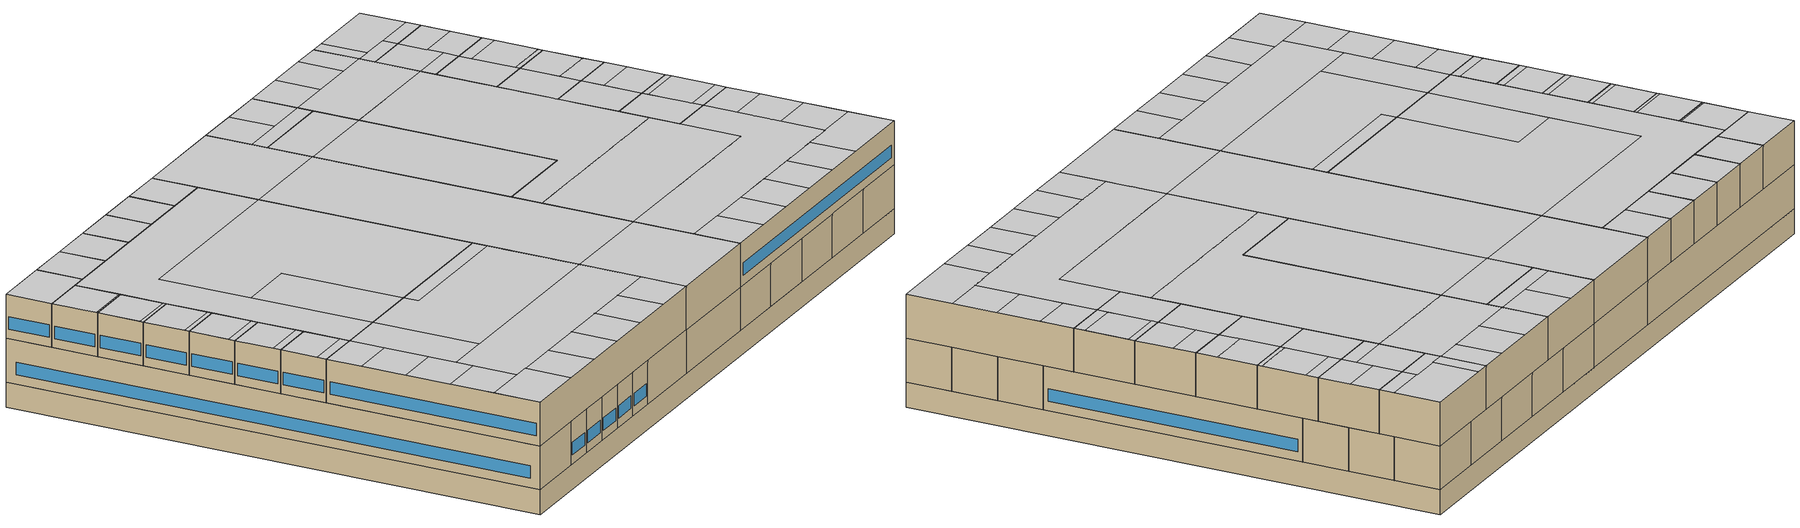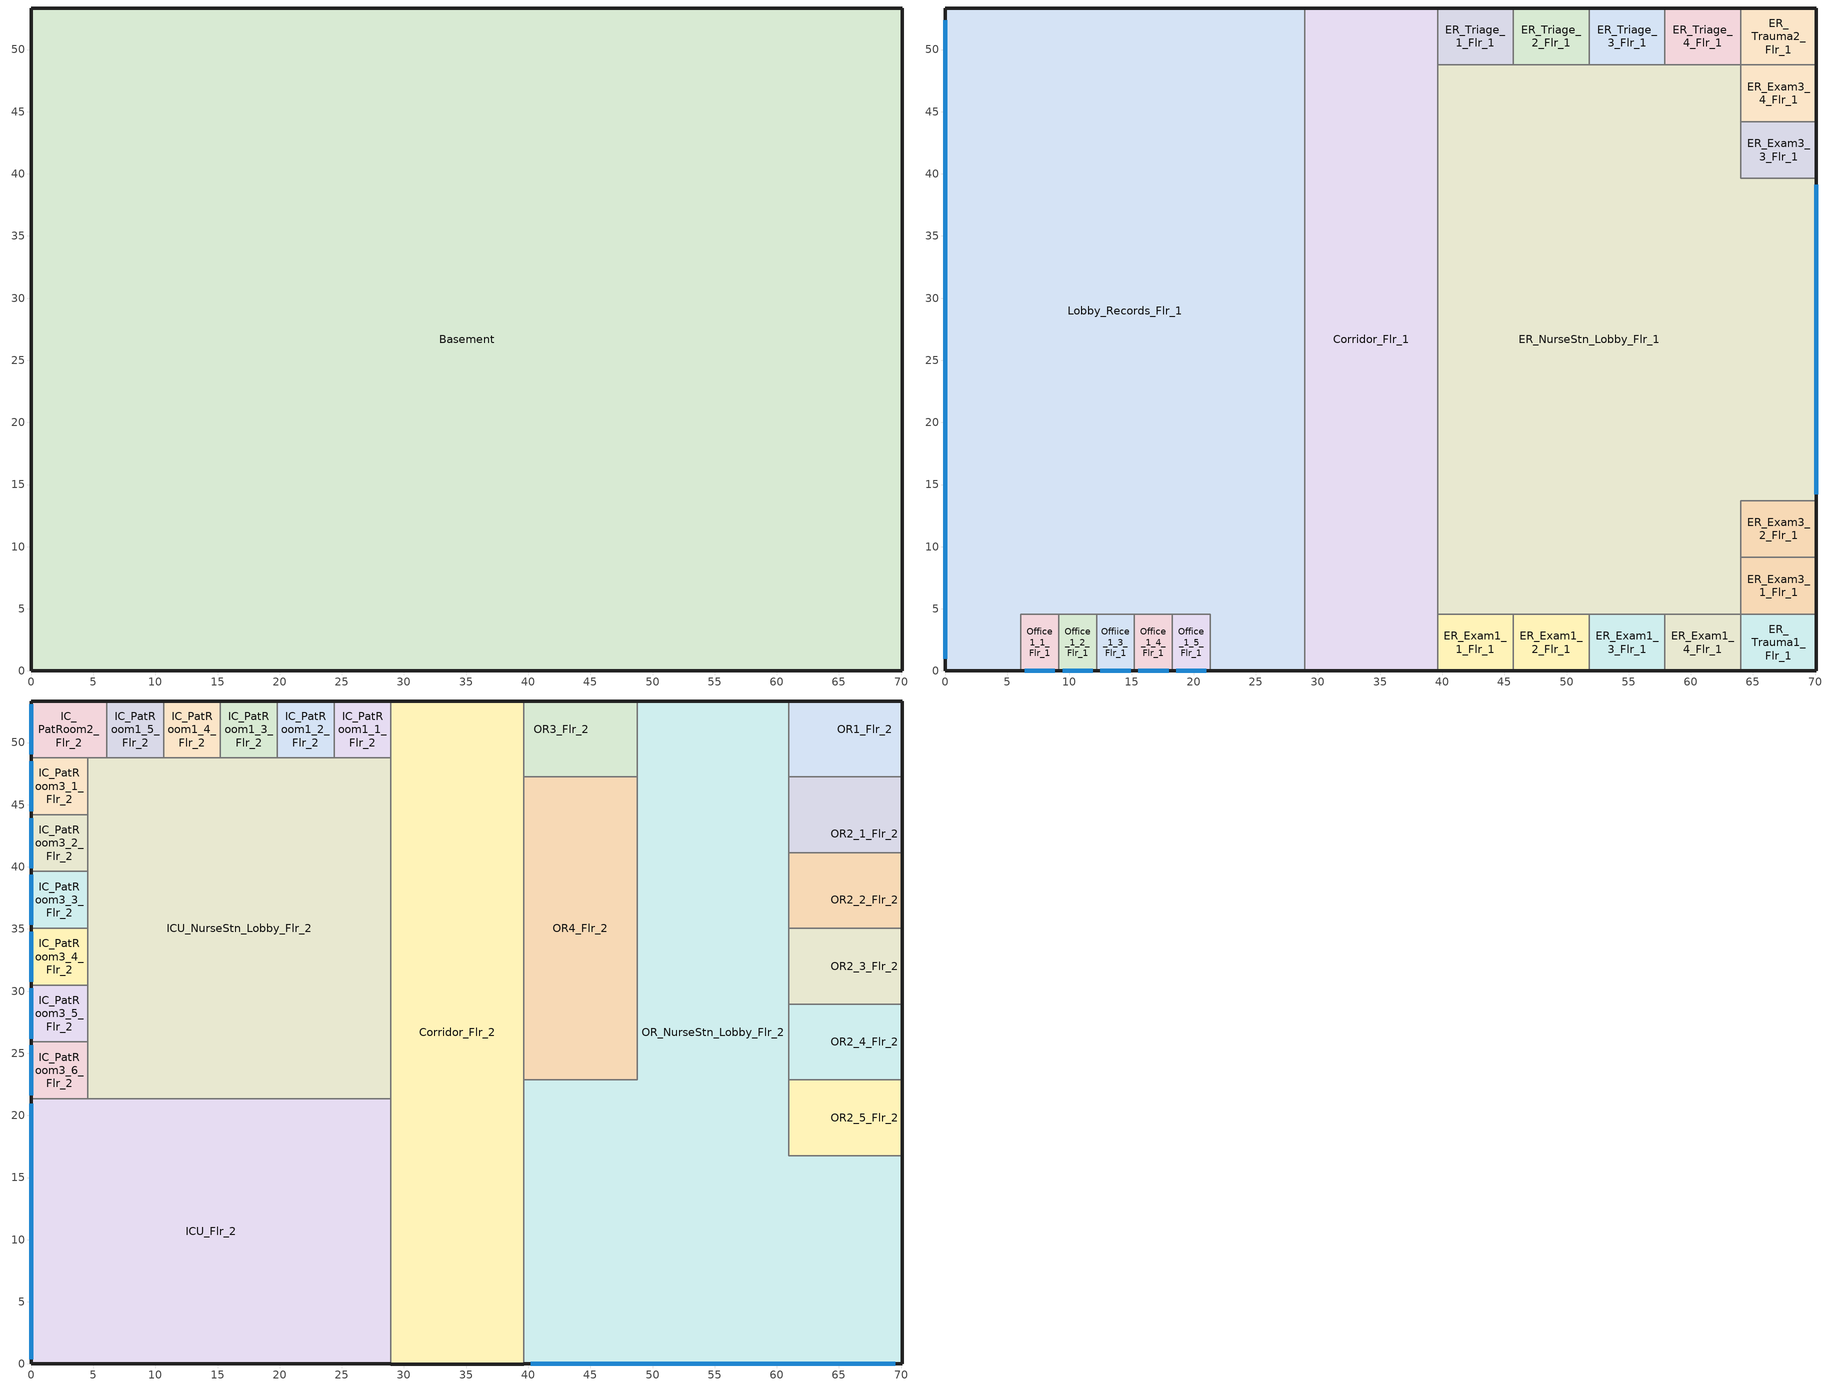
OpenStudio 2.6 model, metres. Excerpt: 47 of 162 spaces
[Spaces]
Basement
 floor othersidecoefficients: 70.1,53.34 70.1,0 0,0 0,53.34 z-2.44
 wall othersidecoefficients: 0,53.34 0,0 70.1,0 70.1,53.34 0,53.34 z-2.44:0
Lobby_Records_Flr_1
 floor to Basement: 28.96,4.57 28.96,0 21.34,0 21.34,4.57 z0; 6.1,4.57 6.1,0 0,0 0,4.57 z0; 28.96,53.34 28.96,4.57 0,4.57 0,53.34 z0
 wall outside: 28.96,53.34 0,53.34 0,0 6.1,0 / 21.34,0 28.96,0 z0:4.27
 wall to Corridor_Flr_1: 28.96,0 28.96,53.34 z0:4.27
 wall to Office_1_5_Flr_1: 18.29,4.57 21.34,4.57 21.34,0 z0:4.27
 wall to Office_1_2_Flr_1: 9.14,4.57 12.19,4.57 z0:4.27
 wall to Office1_1_Flr_1: 6.1,0 6.1,4.57 9.14,4.57 z0:4.27
 wall to Office_1_4_Flr_1: 15.24,4.57 18.29,4.57 z0:4.27
 wall to Offiice_1_3_Flr_1: 12.19,4.57 15.24,4.57 z0:4.27
 window: 0,52.34 0,1 z0.91:2.14
Office1_1_Flr_1
 floor to Basement: 9.14,4.57 9.14,0 6.1,0 6.1,4.57 z0
 wall outside: 6.1,0 9.14,0 z0:4.27
 wall to Office_1_2_Flr_1: 9.14,0 9.14,4.57 z0:4.27
 window: 6.41,0 8.84,0 z0.91:2.14
Corridor_Flr_1
 floor to Basement: 39.62,53.34 39.62,0 28.96,0 28.96,53.34 z0
 wall outside: 28.96,0 39.62,0 / 39.62,53.34 28.96,53.34 z0:4.27
 wall to ER_Triage_1_Flr_1: 39.62,48.77 39.62,53.34 z0:4.27
 wall to ER_NurseStn_Lobby_Flr_1: 39.62,4.57 39.62,48.77 z0:4.27
 wall to ER_Exam1_1_Flr_1: 39.62,0 39.62,4.57 z0:4.27
ER_Exam1_1_Flr_1
 floor to Basement: 45.72,4.57 45.72,0 39.62,0 39.62,4.57 z0
 wall outside: 39.62,0 45.72,0 z0:4.27
 wall to ER_NurseStn_Lobby_Flr_1: 45.72,4.57 39.62,4.57 z0:4.27
 wall to ER_Exam1_2_Flr_1: 45.72,0 45.72,4.57 z0:4.27
ER_Trauma1_Flr_1
 floor to Basement: 70.1,4.57 70.1,0 64.01,0 64.01,4.57 z0
 wall outside: 64.01,0 70.1,0 70.1,4.57 z0:4.27
 wall to ER_Exam1_4_Flr_1: 64.01,4.57 64.01,0 z0:4.27
 wall to ER_Exam3_1_Flr_1: 70.1,4.57 64.01,4.57 z0:4.27
ER_NurseStn_Lobby_Flr_1
 floor to Basement: 70.1,39.62 70.1,13.72 64.01,13.72 64.01,39.62 z0; 64.01,48.77 64.01,4.57 39.62,4.57 39.62,48.77 z0
 wall outside: 70.1,13.72 70.1,39.62 z0:4.27
 wall to ER_Exam3_2_Flr_1: 64.01,9.14 64.01,13.72 70.1,13.72 z0:4.27
 wall to ER_Exam3_1_Flr_1: 64.01,4.57 64.01,9.14 z0:4.27
 wall to ER_Exam1_4_Flr_1: 57.91,4.57 64.01,4.57 z0:4.27
 wall to ER_Triage_1_Flr_1: 45.72,48.77 39.62,48.77 z0:4.27
 wall to ER_Triage_4_Flr_1: 64.01,48.77 57.91,48.77 z0:4.27
 wall to ER_Exam3_4_Flr_1: 64.01,44.2 64.01,48.77 z0:4.27
 wall to ER_Exam3_3_Flr_1: 70.1,39.62 64.01,39.62 64.01,44.2 z0:4.27
 wall to ER_Exam1_2_Flr_1: 45.72,4.57 51.82,4.57 z0:4.27
 wall to ER_Exam1_3_Flr_1: 51.82,4.57 57.91,4.57 z0:4.27
 wall to ER_Triage_2_Flr_1: 51.82,48.77 45.72,48.77 z0:4.27
 wall to ER_Triage_3_Flr_1: 57.91,48.77 51.82,48.77 z0:4.27
 window: 70.1,14.2 70.1,39.14 z0.91:2.14
ER_Exam3_1_Flr_1
 floor to Basement: 70.1,9.14 70.1,4.57 64.01,4.57 64.01,9.14 z0
 wall outside: 70.1,4.57 70.1,9.14 z0:4.27
 wall to ER_Exam3_2_Flr_1: 70.1,9.14 64.01,9.14 z0:4.27
ER_Triage_1_Flr_1
 floor to Basement: 45.72,53.34 45.72,48.77 39.62,48.77 39.62,53.34 z0
 wall outside: 45.72,53.34 39.62,53.34 z0:4.27
 wall to ER_Triage_2_Flr_1: 45.72,48.77 45.72,53.34 z0:4.27
ER_Trauma2_Flr_1
 floor to Basement: 70.1,53.34 70.1,48.77 64.01,48.77 64.01,53.34 z0
 wall outside: 70.1,48.77 70.1,53.34 64.01,53.34 z0:4.27
 wall to ER_Exam3_4_Flr_1: 64.01,48.77 70.1,48.77 z0:4.27
 wall to ER_Triage_4_Flr_1: 64.01,53.34 64.01,48.77 z0:4.27
Office_1_2_Flr_1
 floor to Basement: 12.19,4.57 12.19,0 9.14,0 9.14,4.57 z0
 wall outside: 9.14,0 12.19,0 z0:4.27
 wall to Offiice_1_3_Flr_1: 12.19,0 12.19,4.57 z0:4.27
 window: 9.45,0 11.88,0 z0.91:2.14
Offiice_1_3_Flr_1
 floor to Basement: 15.24,4.57 15.24,0 12.19,0 12.19,4.57 z0
 wall outside: 12.19,0 15.24,0 z0:4.27
 wall to Office_1_4_Flr_1: 15.24,0 15.24,4.57 z0:4.27
 window: 12.5,0 14.93,0 z0.91:2.14
Office_1_4_Flr_1
 floor to Basement: 18.29,4.57 18.29,0 15.24,0 15.24,4.57 z0
 wall outside: 15.24,0 18.29,0 z0:4.27
 wall to Office_1_5_Flr_1: 18.29,0 18.29,4.57 z0:4.27
 window: 15.55,0 17.98,0 z0.91:2.14
Office_1_5_Flr_1
 floor to Basement: 21.34,4.57 21.34,0 18.29,0 18.29,4.57 z0
 wall outside: 18.29,0 21.34,0 z0:4.27
 window: 18.6,0 21.03,0 z0.91:2.14
ER_Exam1_2_Flr_1
 floor to Basement: 51.82,4.57 51.82,0 45.72,0 45.72,4.57 z0
 wall outside: 45.72,0 51.82,0 z0:4.27
 wall to ER_Exam1_3_Flr_1: 51.82,0 51.82,4.57 z0:4.27
ER_Exam1_3_Flr_1
 floor to Basement: 57.91,4.57 57.91,0 51.82,0 51.82,4.57 z0
 wall outside: 51.82,0 57.91,0 z0:4.27
 wall to ER_Exam1_4_Flr_1: 57.91,0 57.91,4.57 z0:4.27
ER_Exam1_4_Flr_1
 floor to Basement: 64.01,4.57 64.01,0 57.91,0 57.91,4.57 z0
 wall outside: 57.91,0 64.01,0 z0:4.27
ER_Exam3_2_Flr_1
 floor to Basement: 70.1,13.72 70.1,9.14 64.01,9.14 64.01,13.72 z0
 wall outside: 70.1,9.14 70.1,13.72 z0:4.27
ER_Exam3_3_Flr_1
 floor to Basement: 70.1,44.2 70.1,39.62 64.01,39.62 64.01,44.2 z0
 wall outside: 70.1,39.62 70.1,44.2 z0:4.27
 wall to ER_Exam3_4_Flr_1: 70.1,44.2 64.01,44.2 z0:4.27
ER_Exam3_4_Flr_1
 floor to Basement: 70.1,48.77 70.1,44.2 64.01,44.2 64.01,48.77 z0
 wall outside: 70.1,44.2 70.1,48.77 z0:4.27
ER_Triage_2_Flr_1
 floor to Basement: 51.82,53.34 51.82,48.77 45.72,48.77 45.72,53.34 z0
 wall outside: 51.82,53.34 45.72,53.34 z0:4.27
 wall to ER_Triage_3_Flr_1: 51.82,48.77 51.82,53.34 z0:4.27
ER_Triage_3_Flr_1
 floor to Basement: 57.91,53.34 57.91,48.77 51.82,48.77 51.82,53.34 z0
 wall outside: 57.91,53.34 51.82,53.34 z0:4.27
 wall to ER_Triage_4_Flr_1: 57.91,48.77 57.91,53.34 z0:4.27
ER_Triage_4_Flr_1
 floor to Basement: 64.01,53.34 64.01,48.77 57.91,48.77 57.91,53.34 z0
 wall outside: 64.01,53.34 57.91,53.34 z0:4.27
ICU_Flr_2
 floor to Office1_1_Flr_1: 9.14,4.57 9.14,0 6.1,0 6.1,4.57 z4.27
 floor to Lobby_Records_Flr_1: 28.96,21.34 28.96,0 21.34,0 21.34,4.57 6.1,4.57 6.1,0 0,0 0,21.34 z4.27
 floor to Office_1_2_Flr_1: 12.19,4.57 12.19,0 9.14,0 9.14,4.57 z4.27
 floor to Office_1_4_Flr_1: 18.29,4.57 18.29,0 15.24,0 15.24,4.57 z4.27
 floor to Office_1_5_Flr_1: 21.34,4.57 21.34,0 18.29,0 18.29,4.57 z4.27
 floor to Offiice_1_3_Flr_1: 15.24,4.57 15.24,0 12.19,0 12.19,4.57 z4.27
 wall outside: 0,21.34 0,0 28.96,0 z4.27:8.53
 wall to IC_PatRoom3_6_Flr_2: 4.57,21.34 0,21.34 z4.27:8.53
 wall to ICU_NurseStn_Lobby_Flr_2: 28.96,21.34 4.57,21.34 z4.27:8.53
 wall to Corridor_Flr_2: 28.96,0 28.96,21.34 z4.27:8.53
 window: 0,20.94 0,0.4 z5.18:6.4
 ceiling to PatRoom6_Flr_3: 6.1,0 6.1,4.57 0,4.57 0,0 z8.53
 ceiling to Lab_Flr_3: 28.96,10.67 28.96,19.81 15.24,19.81 15.24,21.34 9.14,21.34 9.14,10.67 z8.53
 ceiling to NurseStn_Lobby_Flr_3: 28.96,19.81 28.96,21.34 15.24,21.34 15.24,19.81 z8.53
 ceiling to Corridor_SE_Flr_3: 28.96,4.57 28.96,10.67 4.57,10.67 4.57,4.57 z8.53
 ceiling to PatRoom1_10_Flr_3: 28.96,0 28.96,4.57 24.38,4.57 24.38,0 z8.53
 ceiling to Corridor_NW_Flr_3: 9.14,10.67 9.14,21.34 4.57,21.34 4.57,10.67 z8.53
 ceiling to PatRoom7_1_Flr_3: 4.57,4.57 4.57,8.99 0,8.99 0,4.57 z8.53
 ceiling to PatRoom7_2_Flr_3: 4.57,8.99 4.57,13.41 0,13.41 0,8.99 z8.53
 ceiling to PatRoom7_3_Flr_3: 4.57,13.41 4.57,17.83 0,17.83 0,13.41 z8.53
 ceiling to PatRoom7_4_Flr_3: 4.57,17.83 4.57,21.34 0,21.34 0,17.83 z8.53
 ceiling to PatRoom1_7_Flr_3: 15.24,0 15.24,4.57 10.67,4.57 10.67,0 z8.53
 ceiling to PatRoom1_6_Flr_3: 10.67,0 10.67,4.57 6.1,4.57 6.1,0 z8.53
 ceiling to PatRoom1_8_Flr_3: 19.81,0 19.81,4.57 15.24,4.57 15.24,0 z8.53
 ceiling to PatRoom1_9_Flr_3: 24.38,0 24.38,4.57 19.81,4.57 19.81,0 z8.53
Corridor_Flr_2
 floor to Corridor_Flr_1: 39.62,53.34 39.62,0 28.96,0 28.96,53.34 z4.27
 wall outside: 39.62,53.34 28.96,53.34 / 28.96,0 39.62,0 z4.27:8.53
 wall to IC_PatRoom1_1_Flr_2: 28.96,53.34 28.96,48.77 z4.27:8.53
 wall to OR3_Flr_2: 39.62,47.24 39.62,53.34 z4.27:8.53
 wall to OR4_Flr_2: 39.62,22.86 39.62,47.24 z4.27:8.53
 wall to OR_NurseStn_Lobby_Flr_2: 39.62,0 39.62,22.86 z4.27:8.53
 wall to ICU_NurseStn_Lobby_Flr_2: 28.96,48.77 28.96,21.34 z4.27:8.53
 ceiling to NurseStn_Lobby_Flr_3: 39.62,10.67 39.62,42.67 28.96,42.67 28.96,10.67 z8.53
 ceiling to Corridor_SE_Flr_3: 39.62,0 39.62,10.67 28.96,10.67 28.96,0 z8.53
 ceiling to Corridor_NW_Flr_3: 39.62,42.67 39.62,53.34 28.96,53.34 28.96,42.67 z8.53
OR_NurseStn_Lobby_Flr_2
 floor to ER_Exam1_1_Flr_1: 45.72,4.57 45.72,0 39.62,0 39.62,4.57 z4.27
 floor to ER_Trauma1_Flr_1: 70.1,4.57 70.1,0 64.01,0 64.01,4.57 z4.27
 floor to ER_NurseStn_Lobby_Flr_1: 70.1,16.76 70.1,13.72 64.01,13.72 64.01,16.76 z4.27; 48.77,22.86 48.77,4.57 39.62,4.57 39.62,22.86 z4.27; 64.01,16.76 64.01,4.57 60.96,4.57 60.96,16.76 z4.27; 60.96,48.77 60.96,4.57 48.77,4.57 48.77,48.77 z4.27
 floor to ER_Triage_3_Flr_1: 57.91,53.34 57.91,48.77 51.82,48.77 51.82,53.34 z4.27
 floor to ER_Exam1_2_Flr_1: 51.82,4.57 51.82,0 45.72,0 45.72,4.57 z4.27
 floor to ER_Exam3_1_Flr_1: 70.1,9.14 70.1,4.57 64.01,4.57 64.01,9.14 z4.27
 floor to ER_Exam3_2_Flr_1: 70.1,13.72 70.1,9.14 64.01,9.14 64.01,13.72 z4.27
 floor to ER_Exam1_3_Flr_1: 57.91,4.57 57.91,0 51.82,0 51.82,4.57 z4.27
 floor to ER_Exam1_4_Flr_1: 64.01,4.57 64.01,0 57.91,0 57.91,4.57 z4.27
 floor to ER_Triage_2_Flr_1: 51.82,53.34 51.82,48.77 48.77,48.77 48.77,53.34 z4.27
 floor to ER_Triage_4_Flr_1: 60.96,53.34 60.96,48.77 57.91,48.77 57.91,53.34 z4.27
 wall outside: 39.62,0 70.1,0 70.1,16.76 / 60.96,53.34 48.77,53.34 z4.27:8.53
 wall to OR4_Flr_2: 48.77,47.24 48.77,22.86 39.62,22.86 z4.27:8.53
 wall to OR3_Flr_2: 48.77,53.34 48.77,47.24 z4.27:8.53
 wall to OR1_Flr_2: 60.96,47.24 60.96,53.34 z4.27:8.53
 wall to OR2_1_Flr_2: 60.96,41.15 60.96,47.24 z4.27:8.53
 wall to OR2_2_Flr_2: 60.96,35.05 60.96,41.15 z4.27:8.53
 wall to OR2_5_Flr_2: 70.1,16.76 60.96,16.76 60.96,22.86 z4.27:8.53
 wall to OR2_3_Flr_2: 60.96,28.96 60.96,35.05 z4.27:8.53
 wall to OR2_4_Flr_2: 60.96,22.86 60.96,28.96 z4.27:8.53
 window: 40.2,0 69.53,0 z5.18:6.4
 ceiling to PatRoom2_Flr_3: 70.1,0 70.1,4.57 62.48,4.57 62.48,0 z8.53
 ceiling to PhysTherapy_Flr_3: 60.96,19.81 60.96,42.67 48.77,42.67 48.77,22.86 39.62,22.86 39.62,19.81 z8.53
 ceiling to Corridor_NW_Flr_3: 60.96,42.67 60.96,48.77 48.77,48.77 48.77,42.67 z8.53
 ceiling to PatRoom1_1_Flr_3: 44.2,0 44.2,4.57 39.62,4.57 39.62,0 z8.53
 ceiling to Corridor_SE_Flr_3: 65.53,4.57 65.53,16.76 60.96,16.76 60.96,10.67 39.62,10.67 39.62,4.57 z8.53
 ceiling to PatRoom1_5_Flr_3: 62.48,0 62.48,4.57 57.91,4.57 57.91,0 z8.53
 ceiling to NurseStn_Lobby_Flr_3: 60.96,10.67 60.96,19.81 39.62,19.81 39.62,10.67 z8.53
 ceiling to PatRoom3_1_Flr_3: 70.1,4.57 70.1,8.99 65.53,8.99 65.53,4.57 z8.53
 ceiling to PatRoom5_3_Flr_3: 53.34,48.77 53.34,53.34 48.77,53.34 48.77,48.77 z8.53
 ceiling to PatRoom3_3_Flr_3: 70.1,13.41 70.1,16.76 65.53,16.76 65.53,13.41 z8.53
 ceiling to PatRoom1_3_Flr_3: 53.34,0 53.34,4.57 48.77,4.57 48.77,0 z8.53
 ceiling to PatRoom1_4_Flr_3: 57.91,0 57.91,4.57 53.34,4.57 53.34,0 z8.53
 ceiling to PatRoom1_2_Flr_3: 48.77,0 48.77,4.57 44.2,4.57 44.2,0 z8.53
 ceiling to PatRoom3_2_Flr_3: 70.1,8.99 70.1,13.41 65.53,13.41 65.53,8.99 z8.53
 ceiling to PatRoom5_4_Flr_3: 57.91,48.77 57.91,53.34 53.34,53.34 53.34,48.77 z8.53
 ceiling to PatRoom5_5_Flr_3: 60.96,48.77 60.96,53.34 57.91,53.34 57.91,48.77 z8.53
ICU_NurseStn_Lobby_Flr_2
 floor to Lobby_Records_Flr_1: 28.96,48.77 28.96,21.34 4.57,21.34 4.57,48.77 z4.27
 wall to IC_PatRoom3_6_Flr_2: 4.57,25.91 4.57,21.34 z4.27:8.53
 wall to IC_PatRoom3_1_Flr_2: 4.57,48.77 4.57,44.2 z4.27:8.53
 wall to IC_PatRoom2_Flr_2: 6.1,48.77 4.57,48.77 z4.27:8.53
 wall to IC_PatRoom1_5_Flr_2: 10.67,48.77 6.1,48.77 z4.27:8.53
 wall to IC_PatRoom1_1_Flr_2: 28.96,48.77 24.38,48.77 z4.27:8.53
 wall to IC_PatRoom1_4_Flr_2: 15.24,48.77 10.67,48.77 z4.27:8.53
 wall to IC_PatRoom1_2_Flr_2: 24.38,48.77 19.81,48.77 z4.27:8.53
 wall to IC_PatRoom1_3_Flr_2: 19.81,48.77 15.24,48.77 z4.27:8.53
 wall to IC_PatRoom3_3_Flr_2: 4.57,39.63 4.57,35.06 z4.27:8.53
 wall to IC_PatRoom3_4_Flr_2: 4.57,35.06 4.57,30.49 z4.27:8.53
 wall to IC_PatRoom3_5_Flr_2: 4.57,30.49 4.57,25.91 z4.27:8.53
 wall to IC_PatRoom3_2_Flr_2: 4.57,44.2 4.57,39.63 z4.27:8.53
 ceiling to NurseStn_Lobby_Flr_3: 28.96,21.34 28.96,42.67 9.14,42.67 9.14,33.53 15.24,33.53 15.24,21.34 z8.53
 ceiling to Lab_Flr_3: 15.24,21.34 15.24,33.53 9.14,33.53 9.14,21.34 z8.53
 ceiling to Corridor_NW_Flr_3: 9.14,21.34 9.14,42.67 28.96,42.67 28.96,48.77 4.57,48.77 4.57,21.34 z8.53
OR4_Flr_2
 floor to ER_NurseStn_Lobby_Flr_1: 48.77,47.24 48.77,22.86 39.62,22.86 39.62,47.24 z4.27
 wall to OR3_Flr_2: 48.77,47.24 39.62,47.24 z4.27:8.53
 ceiling to Corridor_NW_Flr_3: 48.77,42.67 48.77,47.24 39.62,47.24 39.62,42.67 z8.53
 ceiling to PhysTherapy_Flr_3: 48.77,22.86 48.77,42.67 39.62,42.67 39.62,22.86 z8.53
OR2_1_Flr_2
 floor to ER_NurseStn_Lobby_Flr_1: 64.01,47.24 64.01,41.15 60.96,41.15 60.96,47.24 z4.27
 floor to ER_Exam3_4_Flr_1: 70.1,47.24 70.1,44.2 64.01,44.2 64.01,47.24 z4.27
 floor to ER_Exam3_3_Flr_1: 70.1,44.2 70.1,41.15 64.01,41.15 64.01,44.2 z4.27
 wall outside: 70.1,41.15 70.1,47.24 z4.27:8.53
 wall to OR1_Flr_2: 70.1,47.24 60.96,47.24 z4.27:8.53
 wall to OR2_2_Flr_2: 60.96,41.15 70.1,41.15 z4.27:8.53
 ceiling to PatRoom3_10_Flr_3: 70.1,44.35 70.1,47.24 65.53,47.24 65.53,44.35 z8.53
 ceiling to Corridor_SE_Flr_3: 65.53,41.15 65.53,42.67 60.96,42.67 60.96,41.15 z8.53
 ceiling to Corridor_NW_Flr_3: 65.53,42.67 65.53,47.24 60.96,47.24 60.96,42.67 z8.53
 ceiling to PatRoom3_9_Flr_3: 70.1,41.15 70.1,44.35 65.53,44.35 65.53,41.15 z8.53
IC_PatRoom3_1_Flr_2
 floor to Lobby_Records_Flr_1: 4.57,48.77 4.57,44.2 0,44.2 0,48.77 z4.27
 wall outside: 0,48.77 0,44.2 z4.27:8.53
 wall to IC_PatRoom2_Flr_2: 4.57,48.77 0,48.77 z4.27:8.53
 wall to IC_PatRoom3_2_Flr_2: 0,44.2 4.57,44.2 z4.27:8.53
 window: 0,48.49 0,44.47 z5.18:6.4
 ceiling to PatRoom7_9_Flr_3: 4.57,44.2 4.57,44.35 0,44.35 0,44.2 z8.53
 ceiling to PatRoom7_10_Flr_3: 4.57,44.35 4.57,48.77 0,48.77 0,44.35 z8.53
OR3_Flr_2
 floor to ER_Triage_2_Flr_1: 48.77,53.34 48.77,48.77 45.72,48.77 45.72,53.34 z4.27
 floor to ER_Triage_1_Flr_1: 45.72,53.34 45.72,48.77 39.62,48.77 39.62,53.34 z4.27
 floor to ER_NurseStn_Lobby_Flr_1: 48.77,48.77 48.77,47.24 39.62,47.24 39.62,48.77 z4.27
 wall outside: 48.77,53.34 39.62,53.34 z4.27:8.53
 ceiling to Corridor_NW_Flr_3: 48.77,47.24 48.77,48.77 39.62,48.77 39.62,47.24 z8.53
 ceiling to PatRoom5_1_Flr_3: 44.2,48.77 44.2,53.34 39.62,53.34 39.62,48.77 z8.53
 ceiling to PatRoom5_2_Flr_3: 48.77,48.77 48.77,53.34 44.2,53.34 44.2,48.77 z8.53
OR1_Flr_2
 floor to ER_Trauma2_Flr_1: 70.1,53.34 70.1,48.77 64.01,48.77 64.01,53.34 z4.27
 floor to ER_Exam3_4_Flr_1: 70.1,48.77 70.1,47.24 64.01,47.24 64.01,48.77 z4.27
 floor to ER_NurseStn_Lobby_Flr_1: 64.01,48.77 64.01,47.24 60.96,47.24 60.96,48.77 z4.27
 floor to ER_Triage_4_Flr_1: 64.01,53.34 64.01,48.77 60.96,48.77 60.96,53.34 z4.27
 wall outside: 70.1,47.24 70.1,53.34 60.96,53.34 z4.27:8.53
 ceiling to PatRoom5_5_Flr_3: 62.48,48.77 62.48,53.34 60.96,53.34 60.96,48.77 z8.53
 ceiling to Corridor_NW_Flr_3: 65.53,47.24 65.53,48.77 60.96,48.77 60.96,47.24 z8.53
 ceiling to PatRoom4_Flr_3: 70.1,48.77 70.1,53.34 62.48,53.34 62.48,48.77 z8.53
 ceiling to PatRoom3_10_Flr_3: 70.1,47.24 70.1,48.77 65.53,48.77 65.53,47.24 z8.53
IC_PatRoom2_Flr_2
 floor to Lobby_Records_Flr_1: 6.1,53.34 6.1,48.77 0,48.77 0,53.34 z4.27
 wall outside: 6.1,53.34 0,53.34 0,48.77 z4.27:8.53
 wall to IC_PatRoom1_5_Flr_2: 6.1,48.77 6.1,53.34 z4.27:8.53
 window: 0,53.07 0,49.04 z5.18:6.4
 ceiling to PatRoom8_Flr_3: 6.1,48.77 6.1,53.34 0,53.34 0,48.77 z8.53
IC_PatRoom1_1_Flr_2
 floor to Lobby_Records_Flr_1: 28.96,53.34 28.96,48.77 24.38,48.77 24.38,53.34 z4.27
 wall outside: 28.96,53.34 24.38,53.34 z4.27:8.53
 wall to IC_PatRoom1_2_Flr_2: 24.38,53.34 24.38,48.77 z4.27:8.53
 ceiling to PatRoom5_10_Flr_3: 28.96,48.77 28.96,53.34 24.38,53.34 24.38,48.77 z8.53
OR2_5_Flr_2
 floor to ER_NurseStn_Lobby_Flr_1: 64.01,22.86 64.01,16.76 60.96,16.76 60.96,22.86 z4.27; 70.1,22.86 70.1,16.76 64.01,16.76 64.01,22.86 z4.27
 wall outside: 70.1,16.76 70.1,22.86 z4.27:8.53
 wall to OR2_4_Flr_2: 70.1,22.86 60.96,22.86 z4.27:8.53
 ceiling to PatRoom3_5_Flr_3: 70.1,22.25 70.1,22.86 65.53,22.86 65.53,22.25 z8.53
 ceiling to Corridor_SE_Flr_3: 65.53,16.76 65.53,22.86 60.96,22.86 60.96,16.76 z8.53
 ceiling to PatRoom3_3_Flr_3: 65.53,16.76 70.1,16.76 70.1,17.83 65.53,17.83 z8.53
 ceiling to PatRoom3_4_Flr_3: 70.1,17.83 70.1,22.25 65.53,22.25 65.53,17.83 z8.53
OR2_4_Flr_2
 floor to ER_NurseStn_Lobby_Flr_1: 70.1,28.96 70.1,22.86 64.01,22.86 64.01,28.96 z4.27; 64.01,28.96 64.01,22.86 60.96,22.86 60.96,28.96 z4.27
 wall outside: 70.1,22.86 70.1,28.96 z4.27:8.53
 wall to OR2_3_Flr_2: 70.1,28.96 60.96,28.96 z4.27:8.53
 ceiling to Corridor_SE_Flr_3: 65.53,22.86 65.53,28.96 60.96,28.96 60.96,22.86 z8.53
 ceiling to PatRoom3_6_Flr_3: 70.1,26.67 70.1,28.96 65.53,28.96 65.53,26.67 z8.53
 ceiling to PatRoom3_5_Flr_3: 65.53,22.86 70.1,22.86 70.1,26.67 65.53,26.67 z8.53
OR2_3_Flr_2
 floor to ER_NurseStn_Lobby_Flr_1: 70.1,35.05 70.1,28.96 64.01,28.96 64.01,35.05 z4.27; 60.96,35.05 64.01,35.05 64.01,28.96 60.96,28.96 z4.27
 wall outside: 70.1,28.96 70.1,35.05 z4.27:8.53
 wall to OR2_2_Flr_2: 70.1,35.05 60.96,35.05 z4.27:8.53
 ceiling to PatRoom3_7_Flr_3: 70.1,31.09 70.1,35.05 65.53,35.05 65.53,31.09 z8.53
 ceiling to Corridor_SE_Flr_3: 65.53,28.96 65.53,35.05 60.96,35.05 60.96,28.96 z8.53
 ceiling to PatRoom3_6_Flr_3: 70.1,28.96 70.1,31.09 65.53,31.09 65.53,28.96 z8.53
OR2_2_Flr_2
 floor to ER_NurseStn_Lobby_Flr_1: 70.1,39.62 70.1,35.05 64.01,35.05 64.01,39.62 z4.27; 64.01,41.15 64.01,35.05 60.96,35.05 60.96,41.15 z4.27
 floor to ER_Exam3_3_Flr_1: 70.1,41.15 70.1,39.62 64.01,39.62 64.01,41.15 z4.27
 wall outside: 70.1,35.05 70.1,41.15 z4.27:8.53
 ceiling to Corridor_SE_Flr_3: 65.53,35.05 65.53,41.15 60.96,41.15 60.96,35.05 z8.53
 ceiling to PatRoom3_9_Flr_3: 70.1,39.93 70.1,41.15 65.53,41.15 65.53,39.93 z8.53
 ceiling to PatRoom3_8_Flr_3: 70.1,35.51 70.1,39.93 65.53,39.93 65.53,35.51 z8.53
 ceiling to PatRoom3_7_Flr_3: 65.53,35.05 70.1,35.05 70.1,35.51 65.53,35.51 z8.53
IC_PatRoom1_5_Flr_2
 floor to Lobby_Records_Flr_1: 10.67,53.34 10.67,48.77 6.1,48.77 6.1,53.34 z4.27
 wall outside: 10.67,53.34 6.1,53.34 z4.27:8.53
 wall to IC_PatRoom1_4_Flr_2: 10.67,48.77 10.67,53.34 z4.27:8.53
 ceiling to PatRoom5_6_Flr_3: 10.67,48.77 10.67,53.34 6.1,53.34 6.1,48.77 z8.53
IC_PatRoom1_4_Flr_2
 floor to Lobby_Records_Flr_1: 15.24,53.34 15.24,48.77 10.67,48.77 10.67,53.34 z4.27
 wall outside: 15.24,53.34 10.67,53.34 z4.27:8.53
 wall to IC_PatRoom1_3_Flr_2: 15.24,48.77 15.24,53.34 z4.27:8.53
 ceiling to PatRoom5_7_Flr_3: 15.24,48.77 15.24,53.34 10.67,53.34 10.67,48.77 z8.53
IC_PatRoom1_3_Flr_2
 floor to Lobby_Records_Flr_1: 19.81,53.34 19.81,48.77 15.24,48.77 15.24,53.34 z4.27
 wall outside: 19.81,53.34 15.24,53.34 z4.27:8.53
 wall to IC_PatRoom1_2_Flr_2: 19.81,48.77 19.81,53.34 z4.27:8.53
 ceiling to PatRoom5_8_Flr_3: 19.81,48.77 19.81,53.34 15.24,53.34 15.24,48.77 z8.53
IC_PatRoom1_2_Flr_2
 floor to Lobby_Records_Flr_1: 24.38,53.34 24.38,48.77 19.81,48.77 19.81,53.34 z4.27
 wall outside: 24.38,53.34 19.81,53.34 z4.27:8.53
 ceiling to PatRoom5_9_Flr_3: 24.38,48.77 24.38,53.34 19.81,53.34 19.81,48.77 z8.53
IC_PatRoom3_6_Flr_2
 floor to Lobby_Records_Flr_1: 4.57,25.91 4.57,21.34 0,21.34 0,25.91 z4.27
 wall outside: 0,25.91 0,21.34 z4.27:8.53
 wall to IC_PatRoom3_5_Flr_2: 4.57,25.91 0,25.91 z4.27:8.53
 window: 0,25.64 0,21.61 z5.18:6.4
 ceiling to PatRoom7_4_Flr_3: 4.57,21.34 4.57,22.25 0,22.25 0,21.34 z8.53
 ceiling to PatRoom7_5_Flr_3: 4.57,22.25 4.57,25.91 0,25.91 0,22.25 z8.53
IC_PatRoom3_5_Flr_2
 floor to Lobby_Records_Flr_1: 4.57,30.49 4.57,25.91 0,25.91 0,30.49 z4.27
 wall outside: 0,30.49 0,25.91 z4.27:8.53
 wall to IC_PatRoom3_4_Flr_2: 4.57,30.49 0,30.49 z4.27:8.53
 window: 0,30.21 0,26.19 z5.18:6.4
 ceiling to PatRoom7_5_Flr_3: 4.57,25.91 4.57,26.67 0,26.67 0,25.91 z8.53
 ceiling to PatRoom7_6_Flr_3: 4.57,26.67 4.57,30.49 0,30.49 0,26.67 z8.53
IC_PatRoom3_4_Flr_2
 floor to Lobby_Records_Flr_1: 4.57,35.06 4.57,30.49 0,30.49 0,35.06 z4.27
 wall outside: 0,35.06 0,30.49 z4.27:8.53
 wall to IC_PatRoom3_3_Flr_2: 4.57,35.06 0,35.06 z4.27:8.53
 window: 0,34.78 0,30.76 z5.18:6.4
 ceiling to PatRoom7_6_Flr_3: 4.57,30.49 4.57,31.09 0,31.09 0,30.49 z8.53
 ceiling to PatRoom7_7_Flr_3: 4.57,31.09 4.57,35.06 0,35.06 0,31.09 z8.53
IC_PatRoom3_3_Flr_2
 floor to Lobby_Records_Flr_1: 4.57,39.63 4.57,35.06 0,35.06 0,39.63 z4.27
 wall outside: 0,39.63 0,35.06 z4.27:8.53
 wall to IC_PatRoom3_2_Flr_2: 4.57,39.63 0,39.63 z4.27:8.53
 window: 0,39.35 0,35.33 z5.18:6.4
 ceiling to PatRoom7_7_Flr_3: 4.57,35.06 4.57,35.51 0,35.51 0,35.06 z8.53
 ceiling to PatRoom7_8_Flr_3: 4.57,35.51 4.57,39.63 0,39.63 0,35.51 z8.53
IC_PatRoom3_2_Flr_2
 floor to Lobby_Records_Flr_1: 4.57,44.2 4.57,39.63 0,39.63 0,44.2 z4.27
 wall outside: 0,44.2 0,39.63 z4.27:8.53
 window: 0,43.93 0,39.9 z5.18:6.4
 ceiling to PatRoom7_8_Flr_3: 4.57,39.63 4.57,39.93 0,39.93 0,39.63 z8.53
 ceiling to PatRoom7_9_Flr_3: 4.57,39.93 4.57,44.2 0,44.2 0,39.93 z8.53
[Building]
Building #1: Standards Number of Stories=6; Standards Number of Above Ground Stories=5; Standards Building Type=Hospital
[Site]
Sherbrooke_PQ_CAN: Latitude {deg}=45.43; Longitude {deg}=-71.68; Time Zone {hr}=-5; Elevation {m}=241
[ClimateZones]
Climate Zone Institution Name 1=ASHRAE; Climate Zone Document Name 1=ANSI/ASHRAE Standard 169; Climate Zone Document Year 1=2006; Climate Zone Institution Name 2=CEC; Climate Zone Document Name 2=California Climate Zone Descriptions; Climate Zone Document Year 2=1995
[Site:WaterMainsTemperature]
Calculation Method=Correlation; Annual Average Outdoor Air Temperature {C}=4.28333; Maximum Difference In Monthly Average Outdoor Air Temperatures {deltaC}=28.2
[Site:GroundTemperature:BuildingSurface]
19.527, 19.502, 19.536, 19.598, 20.002, 21.64, 22.225, 22.375, 21.449, 20.121, 19.802, 19.633
[WindowMaterial:Blind]
Window Material Blind 1: Slat Width {m}=0.025; Slat Separation {m}=0.01875; Front Side Slat Beam Solar Reflectance=0.5; Back Side Slat Beam Solar Reflectance=0.5; Front Side Slat Diffuse Solar Reflectance=0.5; Back Side Slat Diffuse Solar Reflectance=0.5; Slat Beam Visible Transmittance=0
[ShadingControl]
Shading Control 1: Shading Type=InteriorBlind; Shading Device Material=Window Material Blind 1
[BuildingStory] Nominal Z Coordinate {m}=0
Name | Nominal Floor to Floor Height {m}
Building Story 1 | 2.4384
Building Story 2; Building Story 3 | 4.2672
[Space]
Name | Space Type | Building Story | Thermal Zone
Basement | Space Function Lab - research | Building Story 1 | TZ-Basement
Lobby_Records_Flr_1 | Space Function Office - enclosed | Building Story 2 | TZ-Lobby_Records_Flr_1
Office1_1_Flr_1 | Space Function Office - enclosed | Building Story 2 | TZ-Office1_1_Flr_1
Corridor_Flr_1 | Space Function Hospital corr. >= 2.4m-sch-B | Building Story 2 | TZ-Corridor_Flr_1
ER_Exam1_1_Flr_1 | Space Function Hospital - emergency | Building Story 2 | TZ-ER_Exam1_1_Flr_1
ER_Trauma1_Flr_1 | Space Function Hospital - emergency | Building Story 2 | TZ-ER_Trauma1_Flr_1
ER_NurseStn_Lobby_Flr_1 | Space Function Hospital - nurses station | Building Story 2 | TZ-ER_NurseStn_Lobby_Flr_1
ER_Exam3_1_Flr_1 | Space Function Hospital - emergency | Building Story 2 | TZ-ER_Exam3_1_Flr_1
ER_Triage_1_Flr_1 | Space Function Hospital - emergency | Building Story 2 | TZ-ER_Triage_1_Flr_1
ER_Trauma2_Flr_1 | Space Function Hospital - emergency | Building Story 2 | TZ-ER_Trauma2_Flr_1
ICU_Flr_2 | Space Function Hospital - recovery | Building Story 3 | TZ-ICU_Flr_2
Corridor_Flr_2 | Space Function Hospital corr. >= 2.4m-sch-B | Building Story 3 | TZ-Corridor_Flr_2
OR_NurseStn_Lobby_Flr_2 | Space Function Hospital - nurses station | Building Story 3 | TZ-OR_NurseStn_Lobby_Flr_2
ICU_NurseStn_Lobby_Flr_2 | Space Function Hospital - nurses station | Building Story 3 | TZ-ICU_NurseStn_Lobby_Flr_2
OR4_Flr_2 | Space Function Hospital - operating room | Building Story 3 | TZ-OR4_Flr_2
OR2_1_Flr_2 | Space Function Hospital - operating room | Building Story 3 | TZ-OR2_1_Flr_2
IC_PatRoom3_1_Flr_2 | Space Function Hospital - patient room | Building Story 3 | TZ-IC_PatRoom3_1_Flr_2
OR3_Flr_2 | Space Function Hospital - operating room | Building Story 3 | TZ-OR3_Flr_2
OR1_Flr_2 | Space Function Hospital - operating room | Building Story 3 | TZ-OR1_Flr_2
IC_PatRoom2_Flr_2 | Space Function Hospital - patient room | Building Story 3 | TZ-IC_PatRoom2_Flr_2
IC_PatRoom1_1_Flr_2 | Space Function Hospital - patient room | Building Story 3 | TZ-IC_PatRoom1_1_Flr_2
Office_1_2_Flr_1 | Space Function Office - enclosed | Building Story 2 | TZ-Office1_2_Flr_1
Offiice_1_3_Flr_1 | Space Function Office - enclosed | Building Story 2 | TZ-Office1_3_Flr_1
Office_1_4_Flr_1 | Space Function Office - enclosed | Building Story 2 | TZ-Office1_4_Flr_1
Office_1_5_Flr_1 | Space Function Office - enclosed | Building Story 2 | TZ-Office1_5_Flr_1
ER_Exam1_2_Flr_1 | Space Function Hospital - emergency | Building Story 2 | TZ-ER_Exam1_2_Flr_1
ER_Exam1_3_Flr_1 | Space Function Hospital - emergency | Building Story 2 | TZ-ER_Exam1_3_Flr_1
ER_Exam1_4_Flr_1 | Space Function Hospital - emergency | Building Story 2 | TZ-ER_Exam1_4_Flr_1
ER_Exam3_2_Flr_1 | Space Function Hospital - emergency | Building Story 2 | TZ-ER_Exam3_2_Flr_1
ER_Exam3_3_Flr_1 | Space Function Hospital - emergency | Building Story 2 | TZ-ER_Exam3_3_Flr_1
ER_Exam3_4_Flr_1 | Space Function Hospital - emergency | Building Story 2 | TZ-ER_Exam3_4_Flr_1
ER_Triage_2_Flr_1 | Space Function Hospital - emergency | Building Story 2 | TZ-ER_Triage_2_Flr_1
ER_Triage_3_Flr_1 | Space Function Hospital - emergency | Building Story 2 | TZ-ER_Triage_3_Flr_1
ER_Triage_4_Flr_1 | Space Function Hospital - emergency | Building Story 2 | TZ-ER_Triage_4_Flr_1
OR2_5_Flr_2 | Space Function Hospital - operating room | Building Story 3 | TZ-OR2_5_Flr_2
OR2_4_Flr_2 | Space Function Hospital - operating room | Building Story 3 | TZ-OR2_4_Flr_2
OR2_3_Flr_2 | Space Function Hospital - operating room | Building Story 3 | TZ-OR2_3_Flr_2
OR2_2_Flr_2 | Space Function Hospital - operating room | Building Story 3 | TZ-OR2_2_Flr_2
IC_PatRoom1_5_Flr_2 | Space Function Hospital - patient room | Building Story 3 | TZ-IC_PatRoom1_5_Flr_2
IC_PatRoom1_4_Flr_2 | Space Function Hospital - patient room | Building Story 3 | TZ-IC_PatRoom1_4_Flr_2
IC_PatRoom1_3_Flr_2 | Space Function Hospital - patient room | Building Story 3 | TZ-IC_PatRoom1_3_Flr_2
IC_PatRoom1_2_Flr_2 | Space Function Hospital - patient room | Building Story 3 | TZ-IC_PatRoom1_2_Flr_2
IC_PatRoom3_6_Flr_2 | Space Function Hospital - patient room | Building Story 3 | TZ-IC_PatRoom3_6_Flr_2
IC_PatRoom3_5_Flr_2 | Space Function Hospital - patient room | Building Story 3 | TZ-IC_PatRoom3_5_Flr_2
IC_PatRoom3_4_Flr_2 | Space Function Hospital - patient room | Building Story 3 | TZ-IC_PatRoom3_4_Flr_2
IC_PatRoom3_3_Flr_2 | Space Function Hospital - patient room | Building Story 3 | TZ-IC_PatRoom3_3_Flr_2
IC_PatRoom3_2_Flr_2 | Space Function Hospital - patient room | Building Story 3 | TZ-IC_PatRoom3_2_Flr_2
[ThermalZone] Use Ideal Air Loads=No
Name | Multiplier
TZ-ER_Exam1_1_Flr_1; TZ-ER_Exam3_1_Flr_1; TZ-ER_Triage_1_Flr_1; TZ-IC_PatRoom1_1_Flr_2; TZ-IC_PatRoom3_1_Flr_2; TZ-OR2_1_Flr_2; TZ-Office1_1_Flr_1 | 1
TZ-ER_Trauma1_Flr_1; TZ-OR1_Flr_2; TZ-IC_PatRoom2_Flr_2; TZ-ER_Trauma2_Flr_1; TZ-OR3_Flr_2; TZ-OR4_Flr_2; TZ-Lobby_Records_Flr_1; TZ-Corridor_Flr_2; TZ-Corridor_Flr_1; TZ-ER_NurseStn_Lobby_Flr_1; TZ-OR_NurseStn_Lobby_Flr_2; TZ-Basement; TZ-ICU_Flr_2; TZ-ICU_NurseStn_Lobby_Flr_2; TZ-Office1_2_Flr_1; TZ-Office1_3_Flr_1; TZ-Office1_4_Flr_1; TZ-Office1_5_Flr_1; TZ-ER_Exam1_2_Flr_1; TZ-ER_Exam1_3_Flr_1; TZ-ER_Exam1_4_Flr_1; TZ-ER_Exam3_2_Flr_1; TZ-ER_Exam3_3_Flr_1; TZ-ER_Exam3_4_Flr_1; TZ-ER_Triage_2_Flr_1; TZ-ER_Triage_3_Flr_1; TZ-ER_Triage_4_Flr_1; TZ-OR2_2_Flr_2; TZ-OR2_3_Flr_2; TZ-OR2_4_Flr_2; TZ-OR2_5_Flr_2; TZ-IC_PatRoom1_2_Flr_2; TZ-IC_PatRoom1_3_Flr_2; TZ-IC_PatRoom1_4_Flr_2; TZ-IC_PatRoom1_5_Flr_2; TZ-IC_PatRoom3_2_Flr_2; TZ-IC_PatRoom3_3_Flr_2; TZ-IC_PatRoom3_4_Flr_2; TZ-IC_PatRoom3_5_Flr_2; TZ-IC_PatRoom3_6_Flr_2
[Sizing:Zone] Zone Cooling Design Supply Air Temperature Input Method=SupplyAirTemperature; Zone Cooling Design Supply Air Temperature {C}=14; Zone Cooling Design Supply Air Temperature Difference {deltaC}=11.11; Zone Heating Design Supply Air Temperature Input Method=SupplyAirTemperature; Zone Heating Design Supply Air Temperature {C}=40; Zone Heating Design Supply Air Temperature Difference {deltaC}=11.11; Zone Cooling Design Supply Air Humidity Ratio {kg-H2O/kg-air}=0.0085; Zone Heating Design Supply Air Humidity Ratio {kg-H2O/kg-air}=0.008; Cooling Design Air Flow Method=DesignDay; Heating Design Air Flow Method=DesignDay; Account for Dedicated Outdoor Air System=No; Dedicated Outdoor Air System Control Strategy=NeutralSupplyAir; Dedicated Outdoor Air Low Setpoint Temperature for Design {C}=autosize; Dedicated Outdoor Air High Setpoint Temperature for Design {C}=autosize
TZ-ER_Exam1_1_Flr_1; TZ-ER_Exam3_1_Flr_1; TZ-ER_Triage_1_Flr_1; TZ-IC_PatRoom1_1_Flr_2; TZ-IC_PatRoom3_1_Flr_2; TZ-OR2_1_Flr_2; TZ-Office1_1_Flr_1; TZ-Office2_1_Flr_5; TZ-Office4_1_Flr_5; TZ-PatRoom1_1_Flr_3; TZ-PatRoom1_1_Flr_4; TZ-PatRoom3_1_Flr_3; TZ-PatRoom3_1_Flr_4; TZ-PatRoom5_1_Flr_3; TZ-PatRoom5_1_Flr_4; TZ-PatRoom7_1_Flr_3; TZ-PatRoom7_1_Flr_4; TZ-Corridor_SE_Flr_3; TZ-ER_Trauma1_Flr_1; TZ-Lab_Flr_3; TZ-PhysTherapy_Flr_3; TZ-PatRoom6_Flr_4; TZ-OR1_Flr_2; TZ-IC_PatRoom2_Flr_2; TZ-ER_Trauma2_Flr_1; TZ-OR3_Flr_2; TZ-OR4_Flr_2; TZ-PatRoom4_Flr_3; TZ-Lab_Flr_4; TZ-Corridor_NW_Flr_4; TZ-Corridor_Flr_5; TZ-PatRoom8_Flr_4; TZ-Radiology_Flr_4; TZ-Lobby_Records_Flr_1; TZ-PatRoom4_Flr_4; TZ-Corridor_Flr_2; TZ-PatRoom2_Flr_4; TZ-Office3_Flr_5; TZ-NurseStn_Lobby_Flr_5; TZ-Corridor_Flr_1; TZ-ER_NurseStn_Lobby_Flr_1; TZ-OR_NurseStn_Lobby_Flr_2; TZ-Dining_Flr_5; TZ-NurseStn_Lobby_Flr_4; TZ-Corridor_NW_Flr_3; TZ-Corridor_SE_Flr_4; TZ-Office1_Flr_5; TZ-PatRoom2_Flr_3; TZ-Basement; TZ-PatRoom6_Flr_3; TZ-NurseStn_Lobby_Flr_3; TZ-Kitchen_Flr_5; TZ-PatRoom8_Flr_3; TZ-ICU_Flr_2; TZ-ICU_NurseStn_Lobby_Flr_2; TZ-Office1_2_Flr_1; TZ-Office1_3_Flr_1; TZ-Office1_4_Flr_1; TZ-Office1_5_Flr_1; TZ-ER_Exam1_2_Flr_1; TZ-ER_Exam1_3_Flr_1; TZ-ER_Exam1_4_Flr_1; TZ-ER_Exam3_2_Flr_1; TZ-ER_Exam3_3_Flr_1; TZ-ER_Exam3_4_Flr_1; TZ-ER_Triage_2_Flr_1; TZ-ER_Triage_3_Flr_1; TZ-ER_Triage_4_Flr_1; TZ-OR2_2_Flr_2; TZ-OR2_3_Flr_2; TZ-OR2_4_Flr_2; TZ-OR2_5_Flr_2; TZ-IC_PatRoom1_2_Flr_2; TZ-IC_PatRoom1_3_Flr_2; TZ-IC_PatRoom1_4_Flr_2; TZ-IC_PatRoom1_5_Flr_2; TZ-IC_PatRoom3_2_Flr_2; TZ-IC_PatRoom3_3_Flr_2; TZ-IC_PatRoom3_4_Flr_2; TZ-IC_PatRoom3_5_Flr_2; TZ-IC_PatRoom3_6_Flr_2; TZ-PatRoom7_2_Flr_3; TZ-PatRoom7_3_Flr_3; TZ-PatRoom7_4_Flr_3; TZ-PatRoom7_5_Flr_3; TZ-PatRoom7_6_Flr_3; TZ-PatRoom7_7_Flr_3; TZ-PatRoom7_8_Flr_3; TZ-PatRoom7_9_Flr_3; TZ-PatRoom7_10_Flr_3; TZ-PatRoom1_2_Flr_3; TZ-PatRoom1_3_Flr_3; TZ-PatRoom1_4_Flr_3; TZ-PatRoom1_5_Flr_3; TZ-PatRoom1_6_Flr_3; TZ-PatRoom1_7_Flr_3; TZ-PatRoom1_8_Flr_3; TZ-PatRoom1_9_Flr_3; TZ-PatRoom1_10_Flr_3; TZ-PatRoom3_2_Flr_3; TZ-PatRoom3_3_Flr_3; TZ-PatRoom3_4_Flr_3; TZ-PatRoom3_5_Flr_3; TZ-PatRoom3_6_Flr_3; TZ-PatRoom3_7_Flr_3; TZ-PatRoom3_8_Flr_3; TZ-PatRoom3_9_Flr_3; TZ-PatRoom3_10_Flr_3; TZ-PatRoom5_2_Flr_3; TZ-PatRoom5_3_Flr_3; TZ-PatRoom5_4_Flr_3; TZ-PatRoom5_5_Flr_3; TZ-PatRoom5_6_Flr_3; TZ-PatRoom5_7_Flr_3; TZ-PatRoom5_8_Flr_3; TZ-PatRoom5_9_Flr_3; TZ-PatRoom5_10_Flr_3; TZ-PatRoom1_2_Flr_4; TZ-PatRoom1_3_Flr_4; TZ-PatRoom1_4_Flr_4; TZ-PatRoom1_5_Flr_4; TZ-PatRoom1_6_Flr_4; TZ-PatRoom1_7_Flr_4; TZ-PatRoom1_8_Flr_4; TZ-PatRoom1_9_Flr_4; TZ-PatRoom1_10_Flr_4; TZ-Office2_2_Flr_5; TZ-Office2_3_Flr_5; TZ-Office2_4_Flr_5; TZ-Office2_5_Flr_5; TZ-Office4_2_Flr_5; TZ-Office4_3_Flr_5; TZ-Office4_4_Flr_5; TZ-Office4_5_Flr_5; TZ-Office4_6_Flr_5; TZ-PatRoom5_2_Flr_4; TZ-PatRoom5_3_Flr_4; TZ-PatRoom5_4_Flr_4; TZ-PatRoom5_5_Flr_4; TZ-PatRoom5_6_Flr_4; TZ-PatRoom5_7_Flr_4; TZ-PatRoom5_8_Flr_4; TZ-PatRoom5_9_Flr_4; TZ-PatRoom5_10_Flr_4; TZ-PatRoom3_2_Flr_4; TZ-PatRoom3_3_Flr_4; TZ-PatRoom3_4_Flr_4; TZ-PatRoom3_5_Flr_4; TZ-PatRoom3_6_Flr_4; TZ-PatRoom3_7_Flr_4; TZ-PatRoom3_8_Flr_4; TZ-PatRoom3_9_Flr_4; TZ-PatRoom3_10_Flr_4; TZ-PatRoom7_2_Flr_4; TZ-PatRoom7_3_Flr_4; TZ-PatRoom7_4_Flr_4; TZ-PatRoom7_5_Flr_4; TZ-PatRoom7_6_Flr_4; TZ-PatRoom7_7_Flr_4; TZ-PatRoom7_8_Flr_4; TZ-PatRoom7_9_Flr_4; TZ-PatRoom7_10_Flr_4
[SpaceType] Standards Building Type=Space Function
Name | Standards Space Type
Space Function Hospital corr. >= 2.4m-sch-B | Hospital corr. >= 2.4m-sch-B
Space Function Hospital - emergency | Hospital - emergency
Space Function Hospital - nurses station | Hospital - nurses station
Space Function Hospital - patient room | Hospital - patient room
Space Function Hospital - recovery | Hospital - recovery
Space Function Lab - research | Lab - research
Space Function Office - enclosed | Office - enclosed
Space Function Hospital - operating room | Hospital - operating room
